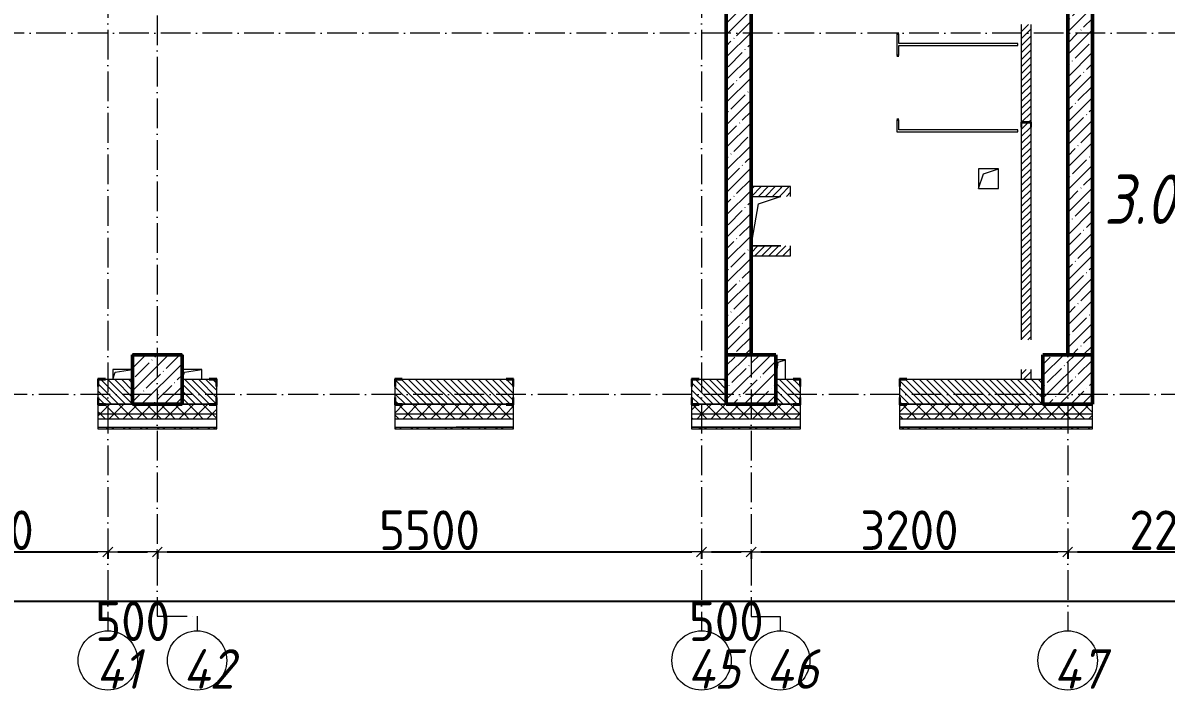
# Model space of a CAD drawing. Header units: millimetres. Extents: x -135211 to 49383, y -8033 to 228499.
# Drawn here: x -73801 to -62247, y 180224 to 186968 of the extents above; entities that cross this region are included whole.
import ezdxf

# ---------------------------------------------------------------- set-up
doc = ezdxf.new("R2010")
doc.units = ezdxf.units.MM
doc.linetypes.add('50_200_ШТРИХ_1Т_ш5_п1_п1_', pattern=[700, 500, -100, 0, -100])
for name, color, linetype, lineweight in [('A-____-____-DIMS', 7, 'Continuous', 9), ('A-DOOR-OPNG-MCUT', 7, 'Continuous', 35), ('A-FLOR-____-OTLN', 7, 'Continuous', 9), ('A-GENM-____-MCUT', 7, 'Continuous', 25), ('A-GENM-____-OTLN', 7, 'Continuous', 9), ('A-GENM-____-OTLN-1', 7, 'Continuous', 25), ('A-WALL-____-MCUT', 7, 'Continuous', 13), ('A-WALL-____-MCUT-1', 7, 'Continuous', 9), ('A-WALL-____-MCUT-2', 7, 'Continuous', 50), ('A-WALL-____-PATT-1', 7, 'Continuous', 9), ('A-WALL-FNSH-MCUT-1', 7, 'Continuous', 9), ('S-COLS-____-MCUT', 7, 'Continuous', 50), ('S-COLS-____-OTLN', 7, 'Continuous', 9), ('S-GRID-____-IDEN', 7, 'Continuous', 9), ('S-GRID-____-OTLN-1', 7, '50_200_ШТРИХ_1Т_ш5_п1_п1_', 9), ('Марки помещений', 7, 'Continuous', 9)]:
    doc.layers.add(name, color=color, linetype=linetype, lineweight=lineweight)
doc.layers.add('A-DOOR-____-OTLN-1', color=7, linetype='Continuous', lineweight=9, true_color=0xffffff)
doc.styles.add('ISOCPEUR_I_2', font='isocpeui.ttf', dxfattribs={"width": 0.85, "height": 2.3})
doc.styles.add('ISOCPEUR_I_9', font='isocpeui.ttf', dxfattribs={"width": 0.9, "height": 250})
doc.styles.add('СПДС', font='isocpeur.ttf', dxfattribs={"width": 0.9})
doc.dimstyles.new('Размера А3', dxfattribs={"dimtxt": 200, "dimasz": 100, "dimexe": 70, "dimexo": 100, "dimgap": 20, "dimtad": 1, "dimdec": 0, "dimrnd": 10, "dimzin": 0, "dimdsep": 46, "dimtxsty": 'СПДС', "dimblk": 'ARROWHEAD_6', "dimcen": 1, "dimclrd": 256, "dimclre": 256, "dimclrt": 256, "dimazin": 0, "dimtfac": 1, "dimtdec": 0, "dimtmove": 2, "dimatfit": 3, "dimfxl": 1, "dimtolj": 1, "dimtzin": 0, "dimarcsym": 0})
pattern_1 = [(45, (-129942.25, 127932.03), (-114.04925, 114.04925), []), (45, (-129828.2, 127932.03), (-114.04925, 114.04925), [201.612, -40.322, 3.353, -36.97])]
pattern_2 = [(45, (-129942.25, 127932.03), (-70.71068, 70.71068), []), (135, (-129942.25, 127932.03), (-70.71068, -70.71068), [])]
pattern_3 = [(45, (-129942.255, 127932.027), (-35.35534, 35.35534), [])]
pattern_4 = [(135, (-129942.255, 127932.027), (-35.35534, -35.35534), [])]
pattern_5 = [(45, (-129942.25, 127932.03), (-85.53659, 85.53659), []), (45, (-129885.23, 127932.03), (-85.53659, 85.53659), [])]

# ---------------------------------------------------------------- blocks, each defined once
blk = doc.blocks.new('BSC_Колонна _Прямоугольная - 500х500-V20-АР1_План отверстий 3 этажа в осях 1-64_Ю-ЯЯ')
at = {"layer": 'S-COLS-____-OTLN'}
h = blk.add_hatch(dxfattribs=at)
h.set_pattern_fill('FP_27', color=256, style=0, pattern_type=2)
h.set_pattern_definition([(45, (-63500, -55431.04), (-114.04925, 114.04925), []), (45, (-63385.95, -55431.04), (-114.04925, 114.04925), [201.613, -40.323, 3.353, -36.97])])
h.paths.add_polyline_path([(-250, -250), (250, -250), (250, 250), (-250, 250)], flags=0)
at = {"layer": 'S-COLS-____-MCUT'}
for p, q in [((250, 250), (-250, 250)), ((-250, 250), (-250, -250)), ((250, -250), (250, 250)), ((-250, -250), (250, -250))]:
    blk.add_line(p, q, dxfattribs=at)
blk = doc.blocks.new('BSC_Колонна _Прямоугольная - 500х500-V61-АР1_План отверстий 3 этажа в осях 1-64_Ю-ЯЯ')
at = {"layer": 'S-COLS-____-OTLN'}
h = blk.add_hatch(dxfattribs=at)
h.set_pattern_fill('FP_69', color=256, style=0, pattern_type=2)
h.set_pattern_definition([(45, (-66700, -55431.04), (-114.04925, 114.04925), []), (45, (-66585.95, -55431.04), (-114.04925, 114.04925), [201.613, -40.323, 3.353, -36.97])])
h.paths.add_polyline_path([(-250, -250), (250, -250), (250, 250), (-250, 250)], flags=0)
at = {"layer": 'S-COLS-____-MCUT'}
for p, q in [((250, 250), (-250, 250)), ((-250, 250), (-250, -250)), ((250, -250), (250, 250)), ((-250, -250), (250, -250))]:
    blk.add_line(p, q, dxfattribs=at)
blk = doc.blocks.new('BSC_Колонна _Прямоугольная - 500х500-V62-АР1_План отверстий 3 этажа в осях 1-64_Ю-ЯЯ')
at = {"layer": 'S-COLS-____-OTLN'}
h = blk.add_hatch(dxfattribs=at)
h.set_pattern_fill('FP_70', color=256, style=0, pattern_type=2)
h.set_pattern_definition([(45, (-57500, -55431.04), (-114.04925, 114.04925), []), (45, (-57385.95, -55431.04), (-114.04925, 114.04925), [201.613, -40.323, 3.353, -36.97])])
h.paths.add_polyline_path([(-250, -250), (250, -250), (250, 250), (-250, 250), (-250, 178)], flags=0)
at = {"layer": 'S-COLS-____-MCUT'}
for p, q in [((250, 250), (-250, 250)), ((-250, 250), (-250, -250)), ((250, -250), (250, 250)), ((-250, -250), (250, -250))]:
    blk.add_line(p, q, dxfattribs=at)
blk = doc.blocks.new('DOR_ДУ_распашная__1Ст_Прямоугольная_ШЕР - Вн_650х2100h_Кабинки С_у-18405741-АР1_План отверстий 3 этажа в осях 1-64_Ю-ЯЯ')
at = {"layer": 'A-DOOR-OPNG-MCUT'}
for p, q in [((-325, -10), (-325, 10)), ((325, 10), (325, -10))]:
    blk.add_line(p, q, dxfattribs=at)
blk = doc.blocks.new('Фахверк_СКБ_Уголок - 250_2700-27497298-АР1_План отверстий 3 этажа в осях 1-64_Ю-ЯЯ')
at = {"layer": 'A-GENM-____-MCUT'}
for p, q in [((200, 181), (125, 181)), ((125, 181), (125, 106)), ((131, 106), (131, 175)), ((131, 175), (200, 175)), ((200, 175), (200, 181)), ((125, 106), (131, 106)), ((131, -6), (125, -6)), ((125, -6), (125, -81)), ((125, -81), (200, -81)), ((131, -75), (131, -6)), ((200, -75), (131, -75)), ((200, -81), (200, -75))]:
    blk.add_line(p, q, dxfattribs=at)
blk = doc.blocks.new('154_Фахверк_СКБ_Швеллер - Тип_100_3960-28331862-АР1_План отверстий 3 этажа в осях 1-64_Ю-ЯЯ')
at = {"layer": 'A-GENM-____-MCUT'}
for p, q in [((175, 50), (125, 50)), ((125, 50), (125, -50)), ((128, 47), (175, 47)), ((128, -47), (128, 47)), ((175, 47), (175, 50)), ((125, -50), (175, -50)), ((175, -47), (128, -47)), ((175, -50), (175, -47))]:
    blk.add_line(p, q, dxfattribs=at)
blk = doc.blocks.new('AR_Отверстие прямоугольное _в плите_ - AR_Отверстие прямоугольное _в плите_-30459207-АР1_План отверстий 3 этажа в осях 1-64_Ю-ЯЯ')
at = {"layer": 'A-GENM-____-OTLN'}
for p, q in [((100, 100), (-100, 100)), ((-100, 100), (-100, -100)), ((-100, -100), (-50, 50)), ((-50, 50), (100, 100)), ((100, -100), (100, 100)), ((-100, -100), (100, -100))]:
    blk.add_line(p, q, dxfattribs=at)
blk = doc.blocks.new('AR_Отверстие прямоугольное _в плите_ - AR_Отверстие прямоугольное _в плите_-V178-АР1_План отверстий 3 этажа в осях 1-64_Ю-ЯЯ')
at = {"layer": 'A-GENM-____-OTLN'}
for p, q in [((100, 50), (-100, 50)), ((-100, -50), (-75, 25)), ((-75, 25), (100, 50)), ((100, -50), (100, 50))]:
    blk.add_line(p, q, dxfattribs=at)
blk = doc.blocks.new('AR_Отверстие прямоугольное _в плите_ - AR_Отверстие прямоугольное _в плите_-30510843-АР1_План отверстий 3 этажа в осях 1-64_Ю-ЯЯ')
at = {"layer": 'A-GENM-____-OTLN'}
for p, q in [((50, 100), (-50, 100)), ((-50, -100), (-25, 75)), ((-25, 75), (50, 100)), ((50, -100), (50, 100))]:
    blk.add_line(p, q, dxfattribs=at)
blk = doc.blocks.new('AR_Отверстие прямоугольное _в плите_ - AR_Отверстие прямоугольное _в плите_-V185-АР1_План отверстий 3 этажа в осях 1-64_Ю-ЯЯ')
at = {"layer": 'A-GENM-____-OTLN'}
for p, q in [((100, 50), (-100, 50)), ((-100, 50), (-100, -50)), ((-100, -50), (-75, 25)), ((-75, 25), (100, 50))]:
    blk.add_line(p, q, dxfattribs=at)
blk = doc.blocks.new('AR_Отверстие прямоугольное _в плите_ - AR_Отверстие прямоугольное _в плите_-30459333-АР1_План отверстий 3 этажа в осях 1-64_Ю-ЯЯ')
at = {"layer": 'A-GENM-____-OTLN'}
for p, q in [((-75, 175), (148, 249)), ((-150, -250), (-75, 175)), ((-150, -250), (150, -250))]:
    blk.add_line(p, q, dxfattribs=at)
blk = doc.blocks.new('Ось сетки - Круг_Ø6_00__ISO-2_5_0_9K_-25732049-АР1_План отверстий 3 этажа в осях 1-64_Ю-ЯЯ')
at = {"layer": 'S-GRID-____-IDEN'}
blk.add_circle((0, 0), 3, dxfattribs=at)
blk = doc.blocks.new('ARROWHEAD_6')
at = {"color": 0, "linetype": 'Continuous'}
for p, q in [((0, 0), (-1, 0)), ((-0.5, -0.5), (0.5, 0.5))]:
    blk.add_line(p, q, dxfattribs=at)
blk = doc.blocks.new('*D1023')
at = {"layer": 'A-____-____-DIMS', "lineweight": -2, "transparency": 16777216}
for p, q in [((-75442, 181627), (-75442, 181550)), ((-75342, 181620), (-73042, 181620)), ((-72942, 181627), (-72942, 181550))]:
    blk.add_line(p, q, dxfattribs=at)
at = {"layer": 'Defpoints', "color": 0, "transparency": 16777216}
for p in [(-75442, 181727), (-72942, 181727), (-72942, 181620)]:
    blk.add_point(p, dxfattribs=at)
at = {"layer": 'A-____-____-DIMS', "lineweight": -2, "transparency": 16777216, "xscale": 100, "yscale": 100, "zscale": 100, "rotation": 180}
blk.add_blockref('ARROWHEAD_6', (-75442, 181620), dxfattribs=at)
at = {"layer": 'A-____-____-DIMS', "lineweight": -2, "transparency": 16777216, "xscale": 100, "yscale": 100, "zscale": 100}
blk.add_blockref('ARROWHEAD_6', (-72942, 181620), dxfattribs=at)
at = {"layer": 'A-____-____-DIMS', "transparency": 16777216, "insert": (-74192, 181840), "char_height": 400, "attachment_point": 5, "style": 'СПДС'}
blk.add_mtext('\\A1;2500', dxfattribs=at)
blk = doc.blocks.new('*D1024')
at = {"layer": 'A-____-____-DIMS', "lineweight": -2, "transparency": 16777216}
for p, q in [((-72942, 181627), (-72942, 181550)), ((-72842, 181620), (-72542, 181620)), ((-72442, 181627), (-72442, 181550))]:
    blk.add_line(p, q, dxfattribs=at)
at = {"layer": 'Defpoints', "color": 0, "transparency": 16777216}
for p in [(-72942, 181727), (-72442, 181727), (-72442, 181620)]:
    blk.add_point(p, dxfattribs=at)
at = {"layer": 'A-____-____-DIMS', "lineweight": -2, "transparency": 16777216, "xscale": 100, "yscale": 100, "zscale": 100, "rotation": 180}
blk.add_blockref('ARROWHEAD_6', (-72942, 181620), dxfattribs=at)
at = {"layer": 'A-____-____-DIMS', "lineweight": -2, "transparency": 16777216, "xscale": 100, "yscale": 100, "zscale": 100}
blk.add_blockref('ARROWHEAD_6', (-72442, 181620), dxfattribs=at)
at = {"layer": 'A-____-____-DIMS', "transparency": 16777216, "insert": (-72692, 180920), "char_height": 400, "attachment_point": 5, "style": 'СПДС'}
blk.add_mtext('\\A1;500', dxfattribs=at)
blk = doc.blocks.new('*D1025')
at = {"layer": 'A-____-____-DIMS', "lineweight": -2, "transparency": 16777216}
for p, q in [((-72442, 181627), (-72442, 181550)), ((-72342, 181620), (-67042, 181620)), ((-66942, 181627), (-66942, 181550))]:
    blk.add_line(p, q, dxfattribs=at)
at = {"layer": 'Defpoints', "color": 0, "transparency": 16777216}
for p in [(-72442, 181727), (-66942, 181727), (-66942, 181620)]:
    blk.add_point(p, dxfattribs=at)
at = {"layer": 'A-____-____-DIMS', "lineweight": -2, "transparency": 16777216, "xscale": 100, "yscale": 100, "zscale": 100, "rotation": 180}
blk.add_blockref('ARROWHEAD_6', (-72442, 181620), dxfattribs=at)
at = {"layer": 'A-____-____-DIMS', "lineweight": -2, "transparency": 16777216, "xscale": 100, "yscale": 100, "zscale": 100}
blk.add_blockref('ARROWHEAD_6', (-66942, 181620), dxfattribs=at)
at = {"layer": 'A-____-____-DIMS', "transparency": 16777216, "insert": (-69692, 181840), "char_height": 400, "attachment_point": 5, "style": 'СПДС'}
blk.add_mtext('\\A1;5500', dxfattribs=at)
blk = doc.blocks.new('*D1026')
at = {"layer": 'A-____-____-DIMS', "lineweight": -2, "transparency": 16777216}
for p, q in [((-66942, 181627), (-66942, 181550)), ((-66842, 181620), (-66542, 181620)), ((-66442, 181627), (-66442, 181550))]:
    blk.add_line(p, q, dxfattribs=at)
at = {"layer": 'Defpoints', "color": 0, "transparency": 16777216}
for p in [(-66942, 181727), (-66442, 181727), (-66442, 181620)]:
    blk.add_point(p, dxfattribs=at)
at = {"layer": 'A-____-____-DIMS', "lineweight": -2, "transparency": 16777216, "xscale": 100, "yscale": 100, "zscale": 100, "rotation": 180}
blk.add_blockref('ARROWHEAD_6', (-66942, 181620), dxfattribs=at)
at = {"layer": 'A-____-____-DIMS', "lineweight": -2, "transparency": 16777216, "xscale": 100, "yscale": 100, "zscale": 100}
blk.add_blockref('ARROWHEAD_6', (-66442, 181620), dxfattribs=at)
at = {"layer": 'A-____-____-DIMS', "transparency": 16777216, "insert": (-66692, 180920), "char_height": 400, "attachment_point": 5, "style": 'СПДС'}
blk.add_mtext('\\A1;500', dxfattribs=at)
blk = doc.blocks.new('*D1027')
at = {"layer": 'A-____-____-DIMS', "lineweight": -2, "transparency": 16777216}
for p, q in [((-66442, 181627), (-66442, 181550)), ((-66342, 181620), (-63342, 181620)), ((-63242, 181627), (-63242, 181550))]:
    blk.add_line(p, q, dxfattribs=at)
at = {"layer": 'Defpoints', "color": 0, "transparency": 16777216}
for p in [(-66442, 181727), (-63242, 181727), (-63242, 181620)]:
    blk.add_point(p, dxfattribs=at)
at = {"layer": 'A-____-____-DIMS', "lineweight": -2, "transparency": 16777216, "xscale": 100, "yscale": 100, "zscale": 100, "rotation": 180}
blk.add_blockref('ARROWHEAD_6', (-66442, 181620), dxfattribs=at)
at = {"layer": 'A-____-____-DIMS', "lineweight": -2, "transparency": 16777216, "xscale": 100, "yscale": 100, "zscale": 100}
blk.add_blockref('ARROWHEAD_6', (-63242, 181620), dxfattribs=at)
at = {"layer": 'A-____-____-DIMS', "transparency": 16777216, "insert": (-64842, 181840), "char_height": 400, "attachment_point": 5, "style": 'СПДС'}
blk.add_mtext('\\A1;3200', dxfattribs=at)
blk = doc.blocks.new('*D1028')
at = {"layer": 'A-____-____-DIMS', "lineweight": -2, "transparency": 16777216}
for p, q in [((-63242, 181627), (-63242, 181550)), ((-63142, 181620), (-61092, 181620)), ((-60992, 181627), (-60992, 181550))]:
    blk.add_line(p, q, dxfattribs=at)
at = {"layer": 'Defpoints', "color": 0, "transparency": 16777216}
for p in [(-63242, 181727), (-60992, 181727), (-60992, 181620)]:
    blk.add_point(p, dxfattribs=at)
at = {"layer": 'A-____-____-DIMS', "lineweight": -2, "transparency": 16777216, "xscale": 100, "yscale": 100, "zscale": 100, "rotation": 180}
blk.add_blockref('ARROWHEAD_6', (-63242, 181620), dxfattribs=at)
at = {"layer": 'A-____-____-DIMS', "lineweight": -2, "transparency": 16777216, "xscale": 100, "yscale": 100, "zscale": 100}
blk.add_blockref('ARROWHEAD_6', (-60992, 181620), dxfattribs=at)
at = {"layer": 'A-____-____-DIMS', "transparency": 16777216, "insert": (-62117, 181840), "char_height": 400, "attachment_point": 5, "style": 'СПДС'}
blk.add_mtext('\\A1;2250', dxfattribs=at)
blk = doc.blocks.new('*D1030')
at = {"layer": 'A-____-____-DIMS', "lineweight": -2, "transparency": 16777216}
for p, q in [((-132292, 181130), (-132292, 181054)), ((-132192, 181124), (-58992, 181124)), ((-58892, 181130), (-58892, 181054))]:
    blk.add_line(p, q, dxfattribs=at)
at = {"layer": 'Defpoints', "color": 0, "transparency": 16777216}
for p in [(-132292, 181230), (-58892, 181230), (-58892, 181124)]:
    blk.add_point(p, dxfattribs=at)
at = {"layer": 'A-____-____-DIMS', "lineweight": -2, "transparency": 16777216, "xscale": 100, "yscale": 100, "zscale": 100, "rotation": 180}
blk.add_blockref('ARROWHEAD_6', (-132292, 181124), dxfattribs=at)
at = {"layer": 'A-____-____-DIMS', "lineweight": -2, "transparency": 16777216, "xscale": 100, "yscale": 100, "zscale": 100}
blk.add_blockref('ARROWHEAD_6', (-58892, 181124), dxfattribs=at)
at = {"layer": 'A-____-____-DIMS', "transparency": 16777216, "insert": (-95592, 181344), "char_height": 400, "attachment_point": 5, "style": 'СПДС'}
blk.add_mtext('\\A1;73400', dxfattribs=at)

msp = doc.modelspace()

# ---------------------------------------------------------------- hatches: boundary and pattern name
at = {"layer": 'A-WALL-____-PATT-1'}
h = msp.add_hatch(dxfattribs=at)
h.set_pattern_fill('FP_12', color=256, style=0, pattern_type=2)
h.set_pattern_definition(pattern_1)
h.paths.add_polyline_path([(-63242.3, 183613.1), (-62992.3, 183613.1), (-62992.3, 191113.1), (-63242.3, 191113.1), (-63242.3, 185155.5)], flags=0)
h = msp.add_hatch(dxfattribs=at)
h.set_pattern_fill('FP_8', color=256, style=0, pattern_type=2)
h.set_pattern_definition(pattern_3)
h.paths.add_polyline_path([(-63712.3, 183363.1), (-63612.3, 183363.1), (-63612.3, 183463.1), (-63712.3, 183463.1)], flags=0)
h.paths.add_polyline_path([(-63620, 183763.1), (-63612.3, 183763.1), (-63612.3, 185913.1), (-63615.3, 185913.1), (-63615.3, 185960.1), (-63709.3, 185960.1), (-63709.3, 185913.1), (-63712.3, 185913.1), (-63712.3, 183763.1)], flags=0)
h.paths.add_polyline_path([(-63615.3, 185963.1), (-63612.3, 185963.1), (-63612.3, 186953.1), (-63712.3, 186953.1), (-63712.3, 185963.1), (-63662.7, 185963.1)], flags=0)
h.paths.add_polyline_path([(-63689.7, 187353.1), (-63612.3, 187353.1), (-63612.3, 187783.1), (-63712.3, 187783.1), (-63712.3, 187353.1)], flags=0)
h.paths.add_polyline_path([(-63612.3, 188283.1), (-63612.3, 190498.1), (-63712.3, 190498.1), (-63712.3, 188283.1), (-63707.8, 188283.1)], flags=0)
h.paths.add_polyline_path([(-63612.3, 190798.1), (-63612.3, 190913.1), (-63712.3, 190913.1), (-63712.3, 190798.1), (-63617, 190798.1)], flags=0)
h = msp.add_hatch(dxfattribs=at)
h.set_pattern_fill('FP_12', color=256, style=0, pattern_type=2)
h.set_pattern_definition(pattern_1)
h.paths.add_polyline_path([(-66442.3, 183613.1), (-66442.3, 190613.1), (-66692.3, 190613.1), (-66692.3, 183613.1)], flags=0)
h = msp.add_hatch(dxfattribs=at)
h.set_pattern_fill('FP_8', color=256, style=0, pattern_type=2)
h.set_pattern_definition(pattern_3)
h.paths.add_polyline_path([(-66442.3, 185213.1), (-66142.3, 185213.1), (-66142.3, 185313.1), (-66442.3, 185313.1)], flags=0)
h = msp.add_hatch(dxfattribs=at)
h.set_pattern_fill('FP_8', color=256, style=0, pattern_type=2)
h.set_pattern_definition(pattern_3)
h.paths.add_polyline_path([(-66142.3, 185213.1), (-66042.3, 185213.1), (-66042.3, 185313.1), (-66142.3, 185313.1)], flags=0)
h = msp.add_hatch(dxfattribs=at)
h.set_pattern_fill('FP_8', color=256, style=0, pattern_type=2)
h.set_pattern_definition(pattern_3)
h.paths.add_polyline_path([(-66442.3, 184613.1), (-66042.3, 184613.1), (-66042.3, 184713.1), (-66442.3, 184713.1)], flags=0)
h = msp.add_hatch(dxfattribs=at)
h.set_pattern_fill('FP_9', color=256, style=0, pattern_type=2)
h.set_pattern_definition(pattern_4)
h.paths.add_polyline_path([(-75192.3, 183113.1), (-74848.3, 183113.1), (-74848.3, 183182.1), (-74842.3, 183182.1), (-74842.3, 183294.1), (-74848.3, 183294.1), (-74848.3, 183363.1), (-75192.3, 183363.1)], flags=0)
h.paths.add_polyline_path([(-72692.3, 183113.1), (-72692.3, 183363.1), (-73036.3, 183363.1), (-73036.3, 183294.1), (-73042.3, 183294.1), (-73042.3, 183182.1), (-73036.3, 183182.1), (-73036.3, 183113.1), (-72967.3, 183113.1)], flags=0)
h = msp.add_hatch(dxfattribs=at)
h.set_pattern_fill('FP_9', color=256, style=0, pattern_type=2)
h.set_pattern_definition(pattern_4)
h.paths.add_polyline_path([(-67036.3, 183113.1), (-66692.3, 183113.1), (-66692.3, 183363.1), (-67036.3, 183363.1), (-67036.3, 183294.1), (-67042.3, 183294.1), (-67042.3, 183182.1), (-67036.3, 183182.1)], flags=0)
h.paths.add_polyline_path([(-68917.3, 183113.1), (-68848.3, 183113.1), (-68848.3, 183182.1), (-68842.3, 183182.1), (-68842.3, 183294.1), (-68848.3, 183294.1), (-68848.3, 183363.1), (-70036.3, 183363.1), (-70036.3, 183294.1), (-70042.3, 183294.1), (-70042.3, 183182.1), (-70036.3, 183182.1), (-70036.3, 183113.1), (-69862.5, 183113.1)], flags=0)
h.paths.add_polyline_path([(-71848.3, 183113.1), (-71848.3, 183182.1), (-71842.3, 183182.1), (-71842.3, 183294.1), (-71848.3, 183294.1), (-71848.3, 183363.1), (-72192.3, 183363.1), (-72192.3, 183113.1), (-71917.3, 183113.1)], flags=0)
h = msp.add_hatch(dxfattribs=at)
h.set_pattern_fill('FP_9', color=256, style=0, pattern_type=2)
h.set_pattern_definition(pattern_4)
h.paths.add_polyline_path([(-63492.3, 183113.1), (-63492.3, 183363.1), (-64936.3, 183363.1), (-64936.3, 183294.1), (-64942.3, 183294.1), (-64942.3, 183182.1), (-64936.3, 183182.1), (-64936.3, 183113.1), (-64560.1, 183113.1)], flags=0)
h.paths.add_polyline_path([(-66192.3, 183113.1), (-65948.3, 183113.1), (-65948.3, 183182.1), (-65942.3, 183182.1), (-65942.3, 183294.1), (-65948.3, 183294.1), (-65948.3, 183363.1), (-66192.3, 183363.1), (-66192.3, 183119.1)], flags=0)
h = msp.add_hatch(dxfattribs=at)
h.set_pattern_fill('FP_4', color=256, style=0, pattern_type=2)
h.set_pattern_definition(pattern_2)
h.paths.add_polyline_path([(-55722.8, 183013.1), (-55642.3, 183013.1), (-55642.3, 183113.1), (-61992.3, 183113.1), (-61992.3, 183013.1), (-59257.7, 183013.1)], flags=0)
h.paths.add_polyline_path([(-66327.6, 183013.1), (-65942.3, 183013.1), (-65942.3, 183107.1), (-66017.3, 183107.1), (-66017.3, 183113.1), (-66967.3, 183113.1), (-66967.3, 183107.1), (-67042.3, 183107.1), (-67042.3, 183013.1), (-66692.3, 183013.1)], flags=0)
h.paths.add_polyline_path([(-64560.1, 183013.1), (-62992.3, 183013.1), (-62992.3, 183113.1), (-64867.3, 183113.1), (-64867.3, 183107.1), (-64942.3, 183107.1), (-64942.3, 183013.1)], flags=0)
h.paths.add_polyline_path([(-69967.3, 183013.1), (-68842.3, 183013.1), (-68842.3, 183107.1), (-68917.3, 183107.1), (-68917.3, 183113.1), (-69967.3, 183113.1), (-69967.3, 183107.1), (-70042.3, 183107.1), (-70042.3, 183013.1), (-70036.3, 183013.1)], flags=0)
h.paths.add_polyline_path([(-71842.3, 183013.1), (-71842.3, 183107.1), (-71917.3, 183107.1), (-71917.3, 183113.1), (-72967.3, 183113.1), (-72967.3, 183107.1), (-73042.3, 183107.1), (-73042.3, 183013.1), (-72513.7, 183013.1)], flags=0)
h.paths.add_polyline_path([(-75967.3, 183013.1), (-74842.3, 183013.1), (-74842.3, 183107.1), (-74917.3, 183107.1), (-74917.3, 183113.1), (-75967.3, 183113.1), (-75967.3, 183107.1), (-76042.3, 183107.1), (-76042.3, 183013.1)], flags=0)
h.paths.add_polyline_path([(-77917.3, 183013.1), (-77842.3, 183013.1), (-77842.3, 183107.1), (-77917.3, 183107.1), (-77917.3, 183113.1), (-78967.3, 183113.1), (-78967.3, 183107.1), (-79042.3, 183107.1), (-79042.3, 183013.1), (-78699.8, 183013.1)], flags=0)
h.paths.add_polyline_path([(-81692.3, 183013.1), (-80842.3, 183013.1), (-80842.3, 183107.1), (-80917.3, 183107.1), (-80917.3, 183113.1), (-81967.3, 183113.1), (-81967.3, 183107.1), (-82042.3, 183107.1), (-82042.3, 183013.1), (-81967.3, 183013.1)], flags=0)
h.paths.add_polyline_path([(-84002.2, 183013.1), (-83842.3, 183013.1), (-83842.3, 183107.1), (-83917.3, 183107.1), (-83917.3, 183113.1), (-85517.3, 183113.1), (-85517.3, 183107.1), (-85592.3, 183107.1), (-85592.3, 183013.1), (-84885.9, 183013.1)], flags=0)
h.paths.add_polyline_path([(-87537.1, 183013.1), (-87392.3, 183013.1), (-87392.3, 183107.1), (-87467.3, 183107.1), (-87467.3, 183113.1), (-88517.3, 183113.1), (-88517.3, 183107.1), (-88592.3, 183107.1), (-88592.3, 183013.1)], flags=0)
h.paths.add_polyline_path([(-90392.3, 183013.1), (-90392.3, 183107.1), (-90467.3, 183107.1), (-90467.3, 183113.1), (-91517.3, 183113.1), (-91517.3, 183107.1), (-91592.3, 183107.1), (-91592.3, 183013.1), (-91072.1, 183013.1)], flags=0)
h.paths.add_polyline_path([(-93723.3, 183013.1), (-93392.3, 183013.1), (-93392.3, 183107.1), (-93467.3, 183107.1), (-93467.3, 183113.1), (-94517.3, 183113.1), (-94517.3, 183107.1), (-94592.3, 183107.1), (-94592.3, 183013.1), (-94165.1, 183013.1)], flags=0)
h.paths.add_polyline_path([(-97517.3, 183013.1), (-96392.3, 183013.1), (-96392.3, 183107.1), (-96467.3, 183107.1), (-96467.3, 183113.1), (-97517.3, 183113.1), (-97517.3, 183107.1), (-97592.3, 183107.1), (-97592.3, 183013.1), (-97586.3, 183013.1)], flags=0)
h.paths.add_polyline_path([(-100592.3, 183013.1), (-99392.3, 183013.1), (-99392.3, 183107.1), (-99467.3, 183107.1), (-99467.3, 183113.1), (-100517.3, 183113.1), (-100517.3, 183107.1), (-100592.3, 183107.1)], flags=0)
h.paths.add_polyline_path([(-102392.3, 183013.1), (-102392.3, 183107.1), (-102467.3, 183107.1), (-102467.3, 183113.1), (-103517.3, 183113.1), (-103517.3, 183107.1), (-103592.3, 183107.1), (-103592.3, 183013.1), (-102560.6, 183013.1)], flags=0)
h.paths.add_polyline_path([(-106517.3, 183013.1), (-105392.3, 183013.1), (-105392.3, 183107.1), (-105467.3, 183107.1), (-105467.3, 183113.1), (-106517.3, 183113.1), (-106517.3, 183107.1), (-106592.3, 183107.1), (-106592.3, 183013.1), (-106586.3, 183013.1)], flags=0)
h.paths.add_polyline_path([(-108392.3, 183013.1), (-108392.3, 183107.1), (-108467.3, 183107.1), (-108467.3, 183113.1), (-109517.3, 183113.1), (-109517.3, 183107.1), (-109592.3, 183107.1), (-109592.3, 183013.1), (-108467.3, 183013.1)], flags=0)
h.paths.add_polyline_path([(-111742.3, 183013.1), (-111392.3, 183013.1), (-111392.3, 183107.1), (-111467.3, 183107.1), (-111467.3, 183113.1), (-112517.3, 183113.1), (-112517.3, 183107.1), (-112592.3, 183107.1), (-112592.3, 183013.1), (-112242.3, 183013.1)], flags=0)
h.paths.add_polyline_path([(-113592.3, 183013.1), (-113592.3, 183107.1), (-113667.3, 183107.1), (-113667.3, 183113.1), (-123392.3, 183113.1), (-123392.3, 183013.1), (-114049.1, 183013.1)], flags=0)
h.paths.add_polyline_path([(-124392.3, 183013.1), (-124392.3, 183113.1), (-132392.3, 183113.1), (-132392.3, 183013.1), (-126421.4, 183013.1)], flags=0)
h = msp.add_hatch(dxfattribs=at)
h.set_pattern_fill('FP_4', color=256, style=0, pattern_type=2)
h.set_pattern_definition(pattern_2)
h.paths.add_polyline_path([(-55642.3, 182963.1), (-55642.3, 183013.1), (-61992.3, 183013.1), (-61992.3, 182963.1), (-55722.8, 182963.1)], flags=0)
h.paths.add_polyline_path([(-62992.3, 182963.1), (-62992.3, 183013.1), (-64942.3, 183013.1), (-64942.3, 182963.1), (-64560.1, 182963.1)], flags=0)
h.paths.add_polyline_path([(-68842.3, 182963.1), (-68842.3, 183013.1), (-70042.3, 183013.1), (-70042.3, 182963.1), (-69862.5, 182963.1)], flags=0)
h.paths.add_polyline_path([(-66327.6, 182963.1), (-65942.3, 182963.1), (-65942.3, 183013.1), (-67042.3, 183013.1), (-67042.3, 182963.1)], flags=0)
h.paths.add_polyline_path([(-72513.7, 182963.1), (-71842.3, 182963.1), (-71842.3, 183013.1), (-73042.3, 183013.1), (-73042.3, 182963.1)], flags=0)
h.paths.add_polyline_path([(-74842.3, 182963.1), (-74842.3, 183013.1), (-76042.3, 183013.1), (-76042.3, 182963.1), (-75164.9, 182963.1)], flags=0)
h.paths.add_polyline_path([(-77842.3, 182963.1), (-77842.3, 183013.1), (-79042.3, 183013.1), (-79042.3, 182963.1), (-78699.8, 182963.1)], flags=0)
h.paths.add_polyline_path([(-80842.3, 182963.1), (-80842.3, 183013.1), (-82042.3, 183013.1), (-82042.3, 182963.1), (-81351, 182963.1)], flags=0)
h.paths.add_polyline_path([(-83842.3, 182963.1), (-83842.3, 183013.1), (-85592.3, 183013.1), (-85592.3, 182963.1), (-84002.2, 182963.1)], flags=0)
h.paths.add_polyline_path([(-87392.3, 182963.1), (-87392.3, 183013.1), (-88592.3, 183013.1), (-88592.3, 182963.1), (-87537.1, 182963.1)], flags=0)
h.paths.add_polyline_path([(-90392.3, 182963.1), (-90392.3, 183013.1), (-91592.3, 183013.1), (-91592.3, 182963.1), (-91072.1, 182963.1)], flags=0)
h.paths.add_polyline_path([(-93392.3, 182963.1), (-93392.3, 183013.1), (-94592.3, 183013.1), (-94592.3, 182963.1), (-93723.3, 182963.1)], flags=0)
h.paths.add_polyline_path([(-97592.3, 182963.1), (-96392.3, 182963.1), (-96392.3, 183013.1), (-97592.3, 183013.1)], flags=0)
h.paths.add_polyline_path([(-99909.4, 182963.1), (-99392.3, 182963.1), (-99392.3, 183013.1), (-100592.3, 183013.1), (-100592.3, 182963.1)], flags=0)
h.paths.add_polyline_path([(-102560.6, 182963.1), (-102392.3, 182963.1), (-102392.3, 183013.1), (-103592.3, 183013.1), (-103592.3, 182963.1), (-103444.3, 182963.1)], flags=0)
h.paths.add_polyline_path([(-105392.3, 182963.1), (-105392.3, 183013.1), (-106592.3, 183013.1), (-106592.3, 182963.1), (-106095.5, 182963.1)], flags=0)
h.paths.add_polyline_path([(-108746.7, 182963.1), (-108392.3, 182963.1), (-108392.3, 183013.1), (-109592.3, 183013.1), (-109592.3, 182963.1)], flags=0)
h.paths.add_polyline_path([(-111397.9, 182963.1), (-111392.3, 182963.1), (-111392.3, 183013.1), (-112592.3, 183013.1), (-112592.3, 182963.1), (-112281.6, 182963.1)], flags=0)
h.paths.add_polyline_path([(-114049.1, 182963.1), (-113592.3, 182963.1), (-113592.3, 183013.1), (-123392.3, 183013.1), (-123392.3, 182963.1), (-115816.6, 182963.1)], flags=0)
h.paths.add_polyline_path([(-124392.3, 182963.1), (-124392.3, 183013.1), (-132492.3, 183013.1), (-132492.3, 182963.1), (-126421.4, 182963.1)], flags=0)
h = msp.add_hatch(dxfattribs=at)
h.set_pattern_fill('FP_6', color=256, style=0, pattern_type=2)
h.set_pattern_definition(pattern_5)
h.paths.add_polyline_path([(-69862.5, 182863.1), (-69422.3, 182863.1), (-69422.3, 182883.1), (-70042.3, 182883.1), (-70042.3, 182863.1)], flags=0)
h.paths.add_polyline_path([(-71842.3, 182863.1), (-71842.3, 182883.1), (-73042.3, 182883.1), (-73042.3, 182863.1), (-72513.7, 182863.1)], flags=0)
h.paths.add_polyline_path([(-76042.3, 182863.1), (-74842.3, 182863.1), (-74842.3, 182883.1), (-76042.3, 182883.1)], flags=0)
h.paths.add_polyline_path([(-77842.3, 182863.1), (-77842.3, 182883.1), (-79042.3, 182883.1), (-79042.3, 182863.1), (-78699.8, 182863.1)], flags=0)
h.paths.add_polyline_path([(-81351, 182863.1), (-80842.3, 182863.1), (-80842.3, 182883.1), (-82042.3, 182883.1), (-82042.3, 182863.1)], flags=0)
h.paths.add_polyline_path([(-83842.3, 182863.1), (-83842.3, 182883.1), (-84707.3, 182883.1), (-84707.3, 182863.1), (-84002.2, 182863.1)], flags=0)
h = msp.add_hatch(dxfattribs=at)
h.set_pattern_fill('FP_6', color=256, style=0, pattern_type=2)
h.set_pattern_definition(pattern_5)
h.paths.add_polyline_path([(-55742.3, 182863.1), (-55742.3, 182883.1), (-61992.3, 182883.1), (-61992.3, 182863.1), (-59257.7, 182863.1)], flags=0)
h.paths.add_polyline_path([(-62992.3, 182863.1), (-62992.3, 182883.1), (-64942.3, 182883.1), (-64942.3, 182863.1), (-64560.1, 182863.1)], flags=0)
h.paths.add_polyline_path([(-67042.3, 182863.1), (-65942.3, 182863.1), (-65942.3, 182883.1), (-67042.3, 182883.1)], flags=0)
h.paths.add_polyline_path([(-69422.3, 182863.1), (-68842.3, 182863.1), (-68842.3, 182883.1), (-69422.3, 182883.1)], flags=0)

# ---------------------------------------------------------------- linework, layer by layer
msp.add_lwpolyline([(-72692.3, 183363.1), (-72692.3, 183613.1), (-72192.3, 183613.1), (-72192.3, 183363.1)])
at = {"layer": 'A-FLOR-____-OTLN'}
msp.add_line((-66142.3, 184713.6), (-66442.3, 184713.6), dxfattribs=at)
at = {"layer": 'A-WALL-____-MCUT'}
for p, q in [((-72692.3, 183363.1), (-72967.3, 183363.1)), ((-71917.3, 183363.1), (-72192.3, 183363.1)), ((-68917.3, 183363.1), (-69967.3, 183363.1)), ((-66692.3, 183363.1), (-66967.3, 183363.1)), ((-66017.3, 183363.1), (-66192.3, 183363.1)), ((-63492.3, 183363.1), (-64867.3, 183363.1)), ((-73042.3, 183294.1), (-73042.3, 183182.1)), ((-71842.3, 183182.1), (-71842.3, 183294.1)), ((-70042.3, 183294.1), (-70042.3, 183182.1)), ((-68842.3, 183182.1), (-68842.3, 183294.1)), ((-67042.3, 183294.1), (-67042.3, 183182.1)), ((-65942.3, 183182.1), (-65942.3, 183294.1)), ((-64942.3, 183294.1), (-64942.3, 183182.1)), ((-73042.3, 183107.1), (-73042.3, 182883.1)), ((-71842.3, 182883.1), (-71842.3, 183107.1)), ((-70042.3, 183107.1), (-70042.3, 182883.1)), ((-68842.3, 182883.1), (-68842.3, 183107.1)), ((-67042.3, 183107.1), (-67042.3, 182883.1)), ((-65942.3, 182883.1), (-65942.3, 183107.1)), ((-64942.3, 183107.1), (-64942.3, 182883.1)), ((-62992.3, 182883.1), (-62992.3, 183113.1)), ((-73042.3, 182883.1), (-71842.3, 182883.1)), ((-70042.3, 182883.1), (-68842.3, 182883.1)), ((-67042.3, 182883.1), (-65942.3, 182883.1)), ((-64942.3, 182883.1), (-62992.3, 182883.1))]:
    msp.add_line(p, q, dxfattribs=at)
at = {"layer": 'A-WALL-____-MCUT-1'}
for p, q in [((-72692.3, 183113.1), (-72967.3, 183113.1)), ((-72967.3, 183113.1), (-72692.3, 183113.1)), ((-71917.3, 183113.1), (-72192.3, 183113.1)), ((-72192.3, 183113.1), (-71917.3, 183113.1)), ((-68917.3, 183113.1), (-69967.3, 183113.1)), ((-69967.3, 183113.1), (-68917.3, 183113.1)), ((-66692.3, 183113.1), (-66967.3, 183113.1)), ((-66967.3, 183113.1), (-66692.3, 183113.1)), ((-66017.3, 183113.1), (-66192.3, 183113.1)), ((-66192.3, 183113.1), (-66017.3, 183113.1)), ((-63492.3, 183113.1), (-64867.3, 183113.1)), ((-64867.3, 183113.1), (-63492.3, 183113.1)), ((-71842.3, 183013.1), (-73042.3, 183013.1)), ((-71842.3, 182963.1), (-73042.3, 182963.1)), ((-68842.3, 183013.1), (-70042.3, 183013.1)), ((-68842.3, 182963.1), (-70042.3, 182963.1)), ((-65942.3, 183013.1), (-67042.3, 183013.1)), ((-65942.3, 182963.1), (-67042.3, 182963.1)), ((-62992.3, 183013.1), (-64942.3, 183013.1)), ((-62992.3, 182963.1), (-64942.3, 182963.1))]:
    msp.add_line(p, q, dxfattribs=at)
at = {"layer": 'A-WALL-____-MCUT-2'}
for p, q in [((-63242.3, 191113.1), (-63242.3, 183613.1)), ((-62992.3, 183613.1), (-62992.3, 190863.1)), ((-66692.3, 190613.1), (-66692.3, 183613.1)), ((-66442.3, 183613.1), (-66442.3, 190613.1))]:
    msp.add_line(p, q, dxfattribs=at)
at = {"layer": 'A-WALL-FNSH-MCUT-1'}
for p, q in [((-63712.3, 186953.1), (-63712.3, 185963.1)), ((-63612.3, 185963.1), (-63612.3, 186953.1)), ((-64967.3, 186858.1), (-64967.3, 186638.1)), ((-64947.3, 186758.1), (-64947.3, 186858.1)), ((-63747.3, 186758.1), (-64947.3, 186758.1)), ((-64947.3, 186638.1), (-64947.3, 186738.1)), ((-64947.3, 186738.1), (-63747.3, 186738.1)), ((-63747.3, 186738.1), (-63747.3, 186758.1)), ((-64967.3, 185988.1), (-64967.3, 185868.1)), ((-64947.3, 185888.1), (-64947.3, 185988.1)), ((-63712.3, 185913.1), (-63712.3, 183763.1)), ((-63612.3, 183763.1), (-63612.3, 185913.1)), ((-64967.3, 185868.1), (-63747.3, 185868.1)), ((-63747.3, 185888.1), (-64947.3, 185888.1)), ((-63747.3, 185868.1), (-63747.3, 185888.1)), ((-66042.3, 185313.1), (-66442.3, 185313.1)), ((-66442.3, 185313.1), (-66442.3, 185213.1)), ((-66442.3, 185213.1), (-66142.3, 185213.1)), ((-66042.3, 185213.1), (-66042.3, 185313.1)), ((-66142.3, 184713.1), (-66442.3, 184713.1)), ((-66442.3, 184713.1), (-66442.3, 184613.1)), ((-66042.3, 184613.1), (-66042.3, 184713.1)), ((-66442.3, 184613.1), (-66042.3, 184613.1)), ((-63712.3, 183463.1), (-63712.3, 183363.1)), ((-63612.3, 183363.1), (-63612.3, 183463.1)), ((-73042.3, 182883.1), (-73042.3, 182863.1)), ((-73042.3, 182863.1), (-71842.3, 182863.1)), ((-71842.3, 182863.1), (-71842.3, 182883.1)), ((-70042.3, 182883.1), (-70042.3, 182883.1)), ((-70042.3, 182883.1), (-70042.3, 182863.1)), ((-70042.3, 182863.1), (-69422.3, 182863.1)), ((-68842.3, 182883.1), (-69422.3, 182883.1)), ((-69422.3, 182863.1), (-68842.3, 182863.1)), ((-68842.3, 182863.1), (-68842.3, 182883.1)), ((-65942.3, 182883.1), (-67042.3, 182883.1)), ((-67042.3, 182883.1), (-67042.3, 182863.1)), ((-67042.3, 182863.1), (-65942.3, 182863.1)), ((-65942.3, 182863.1), (-65942.3, 182883.1)), ((-62992.3, 182883.1), (-64942.3, 182883.1)), ((-64942.3, 182883.1), (-64942.3, 182863.1)), ((-64942.3, 182863.1), (-62992.3, 182863.1)), ((-62992.3, 182863.1), (-62992.3, 182883.1))]:
    msp.add_line(p, q, dxfattribs=at)
at = {"layer": 'S-GRID-____-OTLN-1', "color": 251, "ltscale": 0.6, "true_color": 0x636466}
for p, q in [((-72942.3, 218824.9), (-72942.3, 180823.6)), ((-66942.3, 218824.9), (-66942.3, 180823.6)), ((-63242.3, 218824.9), (-63242.3, 180823.6)), ((-72442.3, 218551.5), (-72442.3, 180971.6)), ((-66442.3, 218551.5), (-66442.3, 180966.6)), ((-54462.2, 186863.1), (-134611, 186863.1)), ((-25867.8, 183213.1), (-134611, 183213.1)), ((-72442.3, 180971.6), (-72040.5, 180971.6)), ((-72040.5, 180971.6), (-72040.5, 180823.6)), ((-66442.3, 180966.6), (-66147.7, 180966.6)), ((-66147.7, 180966.6), (-66147.7, 180823.6))]:
    msp.add_line(p, q, dxfattribs=at)

# ---------------------------------------------------------------- block references
at = {"layer": 'A-DOOR-____-OTLN-1', "rotation": 270}
for p in [(-64957.3, 187183.1), (-64957.3, 186313.1)]:
    msp.add_blockref('DOR_ДУ_распашная__1Ст_Прямоугольная_ШЕР - Вн_650х2100h_Кабинки С_у-18405741-АР1_План отверстий 3 этажа в осях 1-64_Ю-ЯЯ', p, dxfattribs=at)
at = {"layer": 'A-GENM-____-OTLN'}
for name, p in [('AR_Отверстие прямоугольное _в плите_ - AR_Отверстие прямоугольное _в плите_-30459207-АР1_План отверстий 3 этажа в осях 1-64_Ю-ЯЯ', (-64042.3, 185392.9)), ('AR_Отверстие прямоугольное _в плите_ - AR_Отверстие прямоугольное _в плите_-30459333-АР1_План отверстий 3 этажа в осях 1-64_Ю-ЯЯ', (-66292.3, 184963.6)), ('AR_Отверстие прямоугольное _в плите_ - AR_Отверстие прямоугольное _в плите_-30510843-АР1_План отверстий 3 этажа в осях 1-64_Ю-ЯЯ', (-66142.3, 183463.1)), ('AR_Отверстие прямоугольное _в плите_ - AR_Отверстие прямоугольное _в плите_-V185-АР1_План отверстий 3 этажа в осях 1-64_Ю-ЯЯ', (-72792.3, 183413.1)), ('AR_Отверстие прямоугольное _в плите_ - AR_Отверстие прямоугольное _в плите_-V178-АР1_План отверстий 3 этажа в осях 1-64_Ю-ЯЯ', (-72092.3, 183413.1))]:
    msp.add_blockref(name, p, dxfattribs=at)
at = {"layer": 'A-GENM-____-OTLN-1'}
for name, p, rotation in [('154_Фахверк_СКБ_Швеллер - Тип_100_3960-28331862-АР1_План отверстий 3 этажа в осях 1-64_Ю-ЯЯ', (-63662.3, 186088.1), 270.0000000000001), ('Фахверк_СКБ_Уголок - 250_2700-27497298-АР1_План отверстий 3 этажа в осях 1-64_Ю-ЯЯ', (-71717.3, 183288.1), 180), ('Фахверк_СКБ_Уголок - 250_2700-27497298-АР1_План отверстий 3 этажа в осях 1-64_Ю-ЯЯ', (-68717.3, 183288.1), 180), ('Фахверк_СКБ_Уголок - 250_2700-27497298-АР1_План отверстий 3 этажа в осях 1-64_Ю-ЯЯ', (-65817.3, 183288.1), 180)]:
    msp.add_blockref(name, p, dxfattribs=dict(at, rotation=rotation))
for p in [(-73167.3, 183188.1), (-70167.3, 183188.1), (-67167.3, 183188.1), (-65067.3, 183188.1)]:
    msp.add_blockref('Фахверк_СКБ_Уголок - 250_2700-27497298-АР1_План отверстий 3 этажа в осях 1-64_Ю-ЯЯ', p, dxfattribs=at)
at = {"layer": 'S-COLS-____-OTLN'}
for name, p in [('BSC_Колонна _Прямоугольная - 500х500-V62-АР1_План отверстий 3 этажа в осях 1-64_Ю-ЯЯ', (-72442.3, 183363.1)), ('BSC_Колонна _Прямоугольная - 500х500-V20-АР1_План отверстий 3 этажа в осях 1-64_Ю-ЯЯ', (-66442.3, 183363.1)), ('BSC_Колонна _Прямоугольная - 500х500-V61-АР1_План отверстий 3 этажа в осях 1-64_Ю-ЯЯ', (-63242.3, 183363.1))]:
    msp.add_blockref(name, p, dxfattribs=at)
at = {"layer": 'S-GRID-____-IDEN', "xscale": 99.99999999999993, "yscale": 99.99999999999993, "zscale": 99.99999999999993, "rotation": 180}
for p in [(-72942.3, 180523.6), (-72040.5, 180523.6), (-66942.3, 180523.6), (-66147.7, 180523.6), (-63242.3, 180523.6)]:
    msp.add_blockref('Ось сетки - Круг_Ø6_00__ISO-2_5_0_9K_-25732049-АР1_План отверстий 3 этажа в осях 1-64_Ю-ЯЯ', p, dxfattribs=at)

# ---------------------------------------------------------------- texts
at = {"layer": 'S-GRID-____-IDEN', "char_height": 400, "attachment_point": 1, "style": 'ISOCPEUR_I_9'}
for s, insert, width in [('41', (-73061.8, 180637.5), 367.975), ('42', (-72183.9, 180637.5), 425.696), ('45', (-67085.6, 180637.5), 425.696), ('46', (-66291.1, 180637.5), 425.696), ('47', (-63385.6, 180637.5), 425.696)]:
    msp.add_mtext(s, dxfattribs=dict(at, insert=insert, width=width))
at = {"layer": 'Марки помещений', "insert": (-62875, 185435.6), "char_height": 500, "width": 737.552, "attachment_point": 1, "style": 'ISOCPEUR_I_2'}
msp.add_mtext('3.016', dxfattribs=at)

# ---------------------------------------------------------------- dimensions: what is measured, and where the dimension line sits
at = {"layer": 'A-____-____-DIMS'}
for base, p1, p2, picture, middle in [((-72942.3, 181620.5), (-75442.3, 181726.6), (-72942.3, 181726.6), '*D1023', (-74192.3, 181840.5)), ((-66942.3, 181620.5), (-72442.3, 181726.6), (-66942.3, 181726.6), '*D1025', (-69692.3, 181840.5)), ((-63242.3, 181620.5), (-66442.3, 181726.6), (-63242.3, 181726.6), '*D1027', (-64842.3, 181840.5)), ((-60992.3, 181620.5), (-63242.3, 181726.6), (-60992.3, 181726.6), '*D1028', (-62117.3, 181840.5)), ((-72442.3, 181620.5), (-72942.3, 181726.6), (-72442.3, 181726.6), '*D1024', (-72692.3, 180920.5)), ((-66442.3, 181620.5), (-66942.3, 181726.6), (-66442.3, 181726.6), '*D1026', (-66692.3, 180920.5)), ((-58892.3, 181123.7), (-132292.3, 181229.8), (-58892.3, 181229.8), '*D1030', (-95592.3, 181343.7))]:
    dim = msp.add_linear_dim(base=base, p1=p1, p2=p2, dimstyle='Размера А3', override={"dimtxt": 400}, dxfattribs=at)
    dim.commit()
    dim.dimension.update_dxf_attribs({"geometry": picture, "text_midpoint": middle})

doc.saveas('drawing.dxf')
